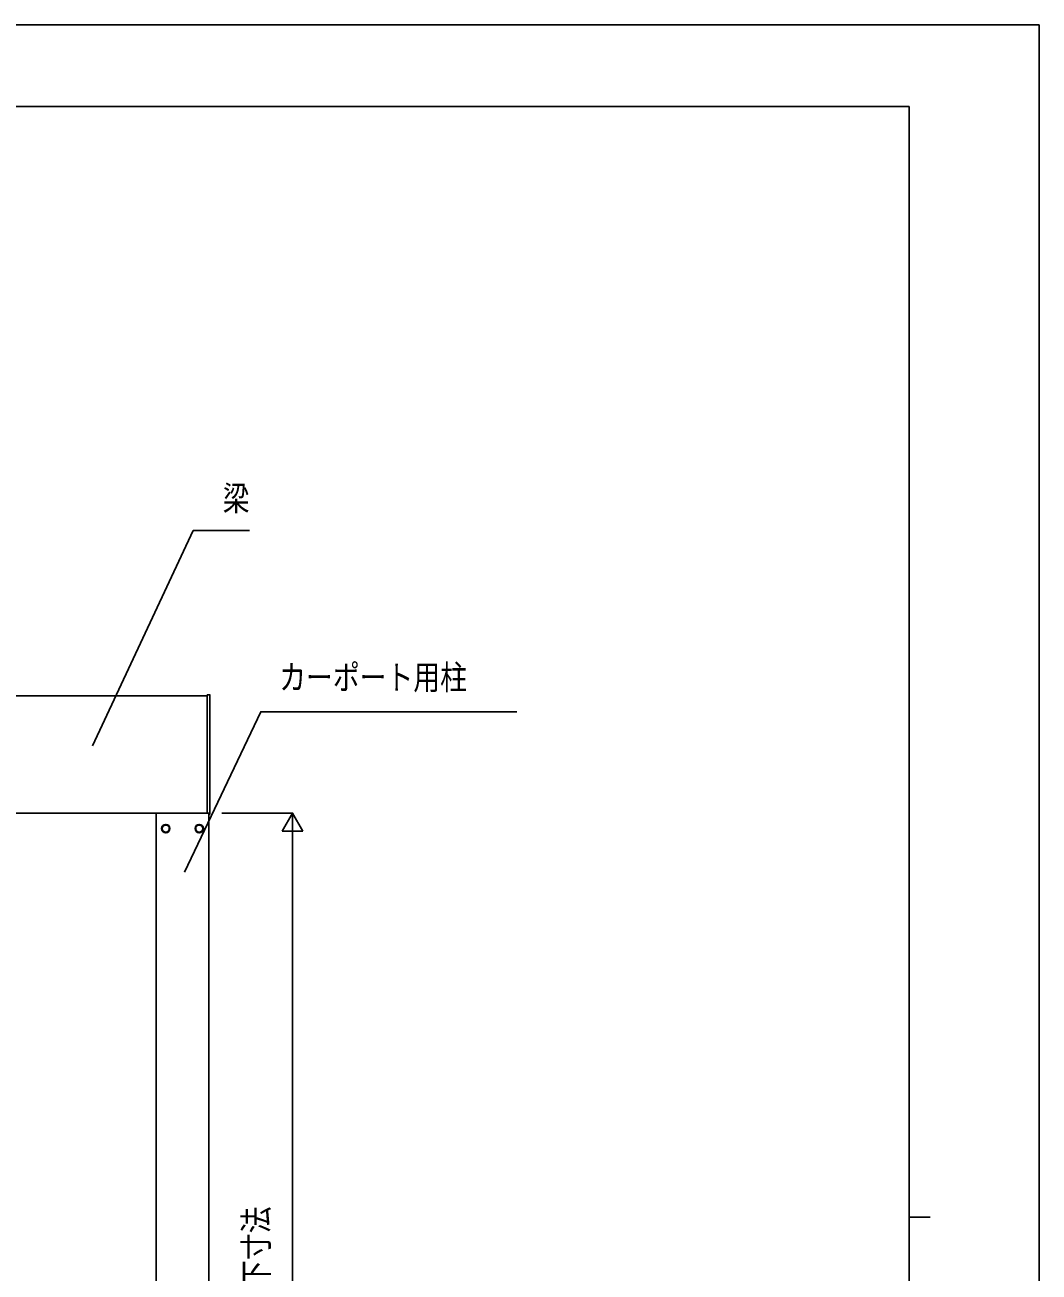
# Model space of a CAD drawing. Units: millimetres, scale not verified. Extents: x -4205 to 4205, y -2970 to 2970.
# Drawn here: x 1785 to 4205, y -6 to 2970 of the extents above; entities that cross this region are included whole.
import ezdxf
from ezdxf.enums import TextEntityAlignment as Align

# ---------------------------------------------------------------- set-up
doc = ezdxf.new("R2010")
doc.units = ezdxf.units.MM
doc.header["$LTSCALE"] = 16
for name, color, linetype in [('0-3_YKK_13', 4, 'Continuous'), ('0-4_YKK_A1', 4, 'Continuous'), ('0-5_YKK_D', 6, 'Continuous'), ('0-6_YKK_ZWAK', 7, 'Continuous')]:
    doc.layers.add(name, color=color, linetype=linetype)
doc.styles.add('ＭＳ ゴシック', font='')
doc.styles.get('ＭＳ ゴシック').set_extended_font_data('MS Gothic')

msp = doc.modelspace()

# ---------------------------------------------------------------- linework, layer by layer
at = {"layer": '0-3_YKK_13'}
for p, q in [((2219.68, 1089.34), (2219.68, 1371.43)), ((2226.68, 1362.84), (2226.68, 1359.78)), ((2226.68, 1358.97), (2226.68, 1359.78)), ((2226.68, 1358.97), (2226.68, 1102.21)), ((2226.68, 1101.4), (2226.68, 1102.21)), ((2226.68, 1101.4), (2226.68, 1098.34)), ((2224.68, 1089.34), (2219.68, 1089.34)), ((2224.68, 1086.84), (2224.68, 1089.34)), ((2226.18, 1086.84), (2226.18, 1086.84)), ((2226.68, 1098.34), (2226.68, 1090.34)), ((2226.68, 1090.34), (2226.68, 1087.34)), ((2129.77, 1052.59), (2129.67, 1052.59)), ((2129.77, 1052.09), (2129.67, 1052.09)), ((2192.58, 1052.59), (2192.68, 1052.59)), ((2192.58, 1052.09), (2192.68, 1052.09))]:
    msp.add_line(p, q, dxfattribs=at)
for points in [[(2219.68, 1371.43), (2223.14, 1371.65), (2224.03, 1371.7), (2224.68, 1371.74)], [(2224.68, 1371.74), (2224.68, 1371.75), (2226.18, 1371.84), (2226.18, 1371.84)], [(2226.68, 1371.34), (2226.68, 1367.59), (2226.68, 1362.84)], [(2226.18, 1086.84), (2226.18, 1086.84), (2224.68, 1086.84)]]:
    msp.add_lwpolyline(points, dxfattribs=at)
for points in [[(2121.18, 1062.15), (2112.68, 1057.25), (2112.68, 1047.43), (2121.18, 1042.52), (2129.68, 1047.43), (2129.68, 1057.25)], [(2201.18, 1062.15), (2209.68, 1057.25), (2209.68, 1047.43), (2201.18, 1042.52), (2192.68, 1047.43), (2192.68, 1057.25)]]:
    msp.add_lwpolyline(points, close=True, dxfattribs=at)
for centre, radius in [((2121.18, 1052.34), 10), ((2121.18, 1052.34), 8.5), ((2201.18, 1052.34), 10), ((2201.18, 1052.34), 8.5)]:
    msp.add_circle(centre, radius, dxfattribs=at)
for centre, radius, start, end in [((2226.18, 1371.34), 0.5, 0, 89.5), ((2226.18, 1087.34), 0.5, 270.5, 0), ((2121.18, 1052.34), 8.6, 171.25399, 188.74601), ((2121.18, 1052.34), 8.6, 111.25399, 128.74601), ((2121.18, 1052.34), 8.6, 231.25399, 248.74601), ((2121.18, 1052.34), 8.6, 51.25399, 68.74601), ((2121.18, 1052.34), 8.6, 291.25399, 308.74601), ((2121.18, 1052.34), 8.6, 1.66581, 8.74601), ((2121.18, 1052.34), 8.6, 351.25399, 358.33419), ((2201.18, 1052.34), 8.6, 171.25399, 178.33419), ((2201.18, 1052.34), 8.6, 181.66581, 188.74601), ((2201.18, 1052.34), 8.6, 111.25399, 128.74601), ((2201.18, 1052.34), 8.6, 231.25399, 248.74601), ((2201.18, 1052.34), 8.6, 51.25399, 68.74601), ((2201.18, 1052.34), 8.6, 291.25399, 308.74601), ((2201.18, 1052.34), 8.6, 351.25399, 8.74601)]:
    msp.add_arc(centre, radius, start, end, dxfattribs=at)
at = {"layer": '0-4_YKK_A1'}
for p, q in [((-298.16, 1369.34), (2219.68, 1369.34)), ((-298.16, 1089.34), (2224.68, 1089.34)), ((2098.68, -1765.66), (2098.68, 1089.34)), ((2223.68, 1089.34), (2223.68, -1765.66))]:
    msp.add_line(p, q, dxfattribs=at)
at = {"layer": '0-5_YKK_D'}
for p, q in [((2254.68, 1089.34), (2424.68, 1089.34)), ((2423.68, 1089.34), (2398.68, 1046.04)), ((2423.68, 1089.34), (2448.68, 1046.04)), ((2423.68, 1089.34), (2423.68, 1002.74)), ((2398.68, 1046.04), (2448.68, 1046.04)), ((2423.68, -1215.66), (2423.68, 1039.34))]:
    msp.add_line(p, q, dxfattribs=at)
for points in [[(1946.51, 1249.78), (2186.79, 1763.34), (2321.16, 1763.34)], [(2166.04, 948.22), (2347.93, 1331.31), (2959.14, 1331.31)]]:
    msp.add_lwpolyline(points, dxfattribs=at)
at = {"layer": '0-6_YKK_ZWAK'}
for p, q in [((3895.12, 2775), (-3904.88, 2775)), ((3895.12, 2775), (3895.12, -2525)), ((3895.12, 125), (3945.12, 125))]:
    msp.add_line(p, q, dxfattribs=at)
msp.add_lwpolyline([(-4204.9, -2970), (4205.1, -2970), (4205.1, 2970), (-4204.9, 2970)], close=True, dxfattribs=at)

# ---------------------------------------------------------------- texts
at = {"layer": '0-5_YKK_D', "style": 'ＭＳ ゴシック', "width": 0.8}
for s, p in [('梁', (2257.29, 1793.51)), ('カーポート用柱', (2391.98, 1366.55))]:
    msp.add_text(s, height=58.65, dxfattribs=at).set_placement(p, align=Align.BOTTOM_LEFT)
msp.add_text('カーポート梁下寸法', height=58.65, rotation=90, dxfattribs=at).set_placement((2383.68, -425.23), align=Align.BOTTOM_LEFT)

doc.saveas('drawing.dxf')
